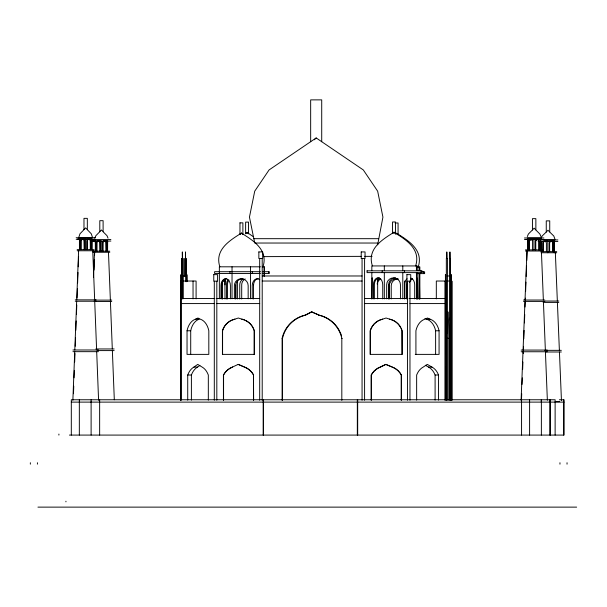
<?xml version="1.0" encoding="UTF-8"?>
<svg xmlns="http://www.w3.org/2000/svg" width="607" height="607" viewBox="0 0 607 607"><rect width="100%" height="100%" fill="white"/><g stroke="black" fill="none" stroke-linecap="round" stroke-linejoin="round"><path stroke-width="0.91" d="M71.307 435.082L71.307 399.763L555.124 399.763L555.124 435.082M79.335 435.082L79.335 399.763M91.907 249.652L91.907 239.158L79.441 239.158L79.441 249.652L79.555 239.166L79.616 240.82M79.661 249.652L79.661 239.158L77.575 239.257M80.784 249.652L80.784 240.82C80.716 238.695 84.191 238.695 84.123 240.82L84.123 249.652M81.05 249.652L81.11 240.387L82.332 239.219L83.994 239.651M83.978 229.469L83.978 218.353L87.325 218.353L87.325 229.666L85.633 227.875L83.978 229.666M84.502 249.652L84.274 239.993M85.458 249.652L85.458 239.158L80.663 239.257M86.847 249.652L86.847 240.82C86.809 238.68 90.344 238.68 90.306 240.82L90.306 249.652M87.233 249.652L87.287 240.387L88.47 239.219L90.079 239.651M90.564 249.652L90.344 239.993M91.111 435.082L91.111 402.115M95.36 251.184L95.314 240.956L93.182 241.055M96.642 251.184L96.642 242.58C96.581 240.501 99.996 240.501 99.935 242.58L99.935 251.184M96.9 251.184L96.961 242.163L98.167 241.025L99.814 241.442M99.647 435.082L99.647 399.763M99.798 231.517L99.798 220.682L103.107 220.682L103.107 231.715L101.437 229.962L99.798 231.715M100.314 251.184L100.087 241.776M101.263 251.184L101.263 240.956L96.521 241.055M102.636 251.184L102.636 242.58C102.613 240.493 106.081 240.493 106.05 242.58L106.05 251.184M103.015 251.184L103.076 242.163L104.237 241.025L105.83 241.442M106.316 251.184L106.096 241.776M107.477 251.184L107.424 240.956L105.937 241.055M180.484 400.225L180.484 281.178L181.569 281.178L181.569 298.53L214.832 298.53M180.56 400.225L180.56 281.178M180.962 281.178L180.962 274.637L181.076 281.178M181.485 400.218L181.485 281.178M181.865 258.476L181.865 299.107L181.941 258.476L182.95 258.476L182.95 298.879M182.343 258.476L182.343 251.928L182.464 258.476M182.874 298.53L182.874 258.476M184.998 258.476L184.998 276.428L185.074 258.476L186.083 258.476L186.083 281.762M185.476 258.476L185.476 251.928L185.59 258.476M186 281.026L186 258.476M186.873 281.178L186.873 274.637L186.986 281.178M187.039 330.769L187.039 354.382L208.816 354.382L208.816 330.769A16.541 11.336 -90 0 0 200.348 319.191L197.928 318.015L195.507 319.191A16.541 11.336 -90 0 0 187.039 330.769L190.712 330.769A16.541 11.336 -90 0 1 199.187 319.191L195.507 319.191M187.722 400.127L187.722 375.02A17.034 11.67 -90 0 1 193.906 367.083L197.73 364.382L202.139 367.083A17.034 11.67 -90 0 1 208.322 375.02L208.322 400.127M190.712 354.382L190.712 330.769M191.395 400.127L191.395 375.02A17.034 11.67 -90 0 1 197.578 367.083L199.878 365.467M193.041 298.879L193.041 281.026M196.091 298.879L196.091 281.026L182.95 281.026M214.301 400.225L214.301 281.178M216.82 400.225L216.82 281.178M219.362 298.803L219.362 266.807L260.395 266.807M220.971 298.803L220.971 285.631A6.889 4.719 -90 0 1 225.698 278.734A6.889 4.719 -90 0 1 230.417 285.631L230.417 298.803M221.638 298.803L221.638 285.631A6.889 5.023 90 0 1 226.661 278.734M244.545 319.972A16.541 16.533 -90 0 0 241.996 319.191L238.308 318.015L234.788 319.191A16.541 16.533 -90 0 0 222.428 330.769L222.428 354.382L254.348 354.382L254.348 330.769A16.541 16.533 -90 0 0 245.357 320.321M222.412 299.13L222.382 281.178L225.675 281.178M222.579 354.382L222.579 330.769A16.541 16.533 -90 0 1 234.939 319.191L234.788 319.191M223.422 400.127L223.422 375.02A17.034 17.026 -90 0 1 232.443 367.083L238.179 364.382L244.613 367.083A17.034 17.026 -90 0 1 253.256 374.352M223.573 400.127L223.573 375.02A17.034 17.026 -90 0 1 232.602 367.083L232.443 367.083M225.007 299.001L224.909 279.235M226.494 299.001L226.494 284.88A6.889 4.659 -90 0 1 227.86 280.009M227.45 299.001L227.45 284.88A6.889 5.084 90 0 1 228.938 280.009M229.947 273.491L229.947 271.701M232.033 298.803L232.033 266.807M234.385 298.803L234.385 285.631A6.889 6.889 0 0 1 241.275 278.742A6.889 6.889 0 0 1 248.164 285.631L248.157 298.803M235.751 298.803L235.751 285.631A6.889 6.889 0 0 1 242.633 278.742M237.398 299.001L237.398 281.117M239.75 299.001L239.75 284.88A6.889 6.882 -90 0 1 243.195 278.917M241.7 299.001L241.7 284.88A6.889 6.882 -90 0 1 245.145 278.917M250.516 298.803L250.516 266.807M252.231 298.803L252.231 285.631A6.889 5.023 90 0 1 259.758 279.66M252.315 273.491L252.315 271.701M253.483 400.127L253.483 375.02A17.034 17.026 -90 0 0 244.454 367.083L238.179 364.382M253.521 299.001L253.521 284.88M253.635 400.127L253.483 375.02M254.196 354.382L254.196 330.769A16.541 16.533 -90 0 0 241.836 319.191L241.996 319.191M259.69 400.225L259.69 258.476M262.209 400.225L262.209 258.476M263.165 435.082L263.165 399.763M263.529 435.082L263.529 399.763M263.984 276.215L263.984 266.807M264.546 276.215L264.546 266.807L262.186 266.807M268.613 273.491L268.613 271.701M282.111 400.362L282.111 338.357A30.593 30.585 -90 0 1 305.131 315.162L311.535 311.854L319.199 315.162L311.535 311.854M282.505 400.362L282.505 338.357A30.593 30.585 -90 0 1 305.526 315.162L311.937 311.854M310.663 141.719L310.663 99.874L321.718 99.874L321.718 141.719M341.817 400.362L341.817 338.357A30.593 30.585 -90 0 0 318.796 315.162M357.326 435.082L357.326 399.763M357.682 435.082L357.682 399.763M362.06 400.225L362.06 258.476M364.587 400.225L364.587 258.476M400.772 327.484A16.541 16.533 -90 0 0 389.755 319.191L386.075 318.015L382.547 319.191A16.541 16.533 -90 0 0 370.187 330.769L370.187 354.382L402.115 354.382L402.115 330.769A16.541 16.533 -90 0 0 401.174 328.273M370.338 354.382L370.338 330.769A16.541 16.533 -90 0 1 382.698 319.191L382.547 319.191M371.188 400.127L371.188 375.02A17.034 17.026 -90 0 1 380.21 367.083L385.786 364.382L392.372 367.083A17.034 17.026 -90 0 1 401.394 375.02L401.394 400.127M371.34 400.127L371.34 375.02A17.034 17.026 -90 0 1 380.361 367.083L385.946 364.382M371.833 298.872L371.833 272.52M371.833 270.639L371.833 265.934L417.244 265.934L417.244 270.639M371.932 298.872L372.235 277.862L372.387 278.788M373.419 298.872L373.419 284.759A6.889 4.659 -90 0 1 378.078 277.862A6.889 4.659 -90 0 1 382.736 284.759L382.736 298.872M374.375 298.872L374.375 284.759A6.889 5.084 90 0 1 379.458 277.862M377.66 298.856L377.66 278.082M382.182 272.619L382.182 270.828M384.322 298.872L384.322 272.52M384.322 270.639L384.322 265.934M386.674 298.872L386.674 284.759A6.889 6.882 -90 0 1 393.564 277.862A6.889 6.882 -90 0 1 400.445 284.759L400.445 298.872M388.624 298.872L388.624 284.759A6.889 6.882 -90 0 1 395.506 277.862M388.882 298.932L388.882 284.812M389.284 298.932L389.284 285.753A6.889 6.882 -90 0 1 397.949 279.099M391.234 298.932L391.234 285.753A6.889 6.882 -90 0 1 398.116 278.863M395.461 233.725L395.461 221.98L392.547 221.98L392.547 233.27L394.004 232.253C406.212 239.841 421.046 249.082 415.628 265.934M401.242 400.127L401.242 375.02A17.034 17.026 -90 0 0 392.221 367.083L385.786 364.382M389.755 319.191L389.603 319.191A16.541 16.533 -90 0 1 401.955 330.769L402.115 354.382M402.798 298.872L402.798 272.52M402.798 270.639L402.798 265.934M404.535 298.872L404.535 284.759A6.889 5.084 90 0 1 407.077 278.788M404.535 272.619L404.535 270.828M404.748 298.872L404.748 280.988M406.341 298.872L406.341 284.759A6.889 4.659 -90 0 1 406.963 281.307M407.145 298.932L407.145 285.753A6.889 5.084 90 0 1 407.32 283.97M407.449 400.225L407.449 281.178M409.968 400.225L409.968 281.178M415.916 354.382L415.916 330.769A16.541 12.049 90 0 1 424.923 319.191L427.495 318.015L430.067 319.191A16.541 12.049 90 0 1 439.073 330.769L439.073 354.382L415.241 354.382M416.432 298.872L416.432 272.52M416.432 270.639L416.432 265.934M416.539 298.872L416.834 277.862L417.138 298.872M416.645 400.127L416.645 375.02A17.034 12.406 90 0 1 423.216 367.083L427.29 364.382L431.979 367.083A17.034 12.406 90 0 1 438.55 375.02L438.55 400.127M417.244 298.872L417.244 272.52M419.042 298.932L419.042 273.522M419.042 270.692L419.042 266.928M419.141 298.932L419.445 278.863L419.748 298.932M419.847 298.932L419.847 273.522M419.847 270.692L419.847 266.928L416.311 266.928M421.03 272.619L421.03 270.828M423.64 273.613L423.64 271.83M435.098 400.127L435.098 375.02A17.034 12.406 90 0 0 428.519 367.083L425.393 365.285M435.621 354.382L435.621 330.769A16.541 12.049 90 0 0 426.615 319.191L424.9 318.409M436.319 298.879L436.319 281.026L446.706 281.026M444.939 400.218L444.939 281.178L446.024 281.178M445.424 281.178L445.424 274.637L445.546 281.178M446.024 400.225L445.948 281.178M446.137 400.127L446.137 375.02A17.034 0.524 -90 0 0 445.857 367.083M446.16 354.382L446.16 330.769A16.541 0.508 -90 0 0 445.879 320.321M446.327 400.218L446.327 258.476L447.412 258.476L447.412 400.225M446.805 258.476L446.805 251.928L446.919 258.476M448.831 400.362L448.831 338.357A30.593 0.933 -90 0 0 448.133 315.162L447.905 311.854L447.716 315.162A30.593 0.933 90 0 0 447.056 333.653M449.453 400.218L449.453 258.476L450.538 258.476L450.538 400.225L450.462 258.476M449.931 258.476L449.931 251.928L450.045 258.476M450.652 400.127L450.652 375.02A17.034 0.524 90 0 0 450.371 367.083L450.174 364.382L450.06 366.188M450.675 354.382L450.675 330.769A16.541 0.508 -90 0 0 450.295 319.191L450.189 318.015L450.075 319.191M450.819 400.218L450.819 281.178L451.904 281.178L451.904 400.225M450.895 400.218L450.895 281.178M451.304 281.178L451.304 274.637L451.418 281.178M451.828 400.225L451.828 281.178M521.565 435.082L521.565 399.763M527.855 249.894L527.809 239.416M528.029 239.416L528.029 249.894L527.931 239.484L527.855 241.078M529.175 249.894L529.175 241.078L530.442 239.484M529.448 249.894L529.448 241.078L530.753 239.484M529.6 435.082L529.6 399.763M532.438 229.742L532.438 218.649L535.86 218.649L535.86 229.947L534.13 228.156L532.438 229.947M532.582 249.894L532.582 241.078L531.322 239.484M533.955 249.894L533.955 239.416M535.374 249.894L535.374 241.078L536.679 239.484M535.769 249.894L535.769 241.078L537.028 239.484M538.902 249.894L538.902 241.078L537.597 239.484M539.168 249.894L539.115 240.645L537.908 239.484L535.336 239.499M540.367 249.894L540.321 239.416M540.541 239.416L540.541 249.894L540.45 239.484L540.367 241.078M541.368 435.082L541.368 399.763M541.558 241.336L541.558 252.755M541.725 250.79L541.664 241.343L541.603 242.967M542.946 251.662L542.946 242.967C542.924 240.865 546.429 240.865 546.406 242.967L546.406 251.662M543.219 251.662L543.28 242.55L544.115 241.563L545.905 241.563M546.254 231.806L546.254 220.872L549.737 220.872L549.737 232.003L547.977 230.243L546.254 232.003M549.236 251.662L549.236 242.967C549.244 240.858 552.81 240.858 552.825 242.967L552.825 251.662M549.639 251.662L549.639 242.967C549.616 240.865 553.121 240.865 553.098 242.967L553.098 251.662M549.904 435.082L549.904 399.763M550.268 435.082L550.268 399.763M554.434 242.967L554.373 241.343L554.434 251.662L554.267 241.336L554.267 252.755M563.66 435.082L563.66 399.763M559.396 399.763L564.024 399.763L564.024 435.082L69.418 435.082M95.36 242.58L95.42 240.964L95.527 251.184L95.527 240.956L93.47 241.055M107.477 242.58L107.53 240.964L107.591 242.58M225.007 284.88L225.159 278.917M73.485 393.708L73.758 386.234M74.077 377.827L74.35 370.353M74.669 361.939L74.98 353.532M75.253 346.24L75.564 337.796M75.845 330.299L76.194 320.921M76.436 314.358L76.785 304.98M77.051 297.976L77.4 288.537M77.613 282.87L77.999 272.482M78.212 266.814L78.591 256.435M94.009 270.1L94.396 259.781M94.578 255.084L94.684 252.269M72.87 400.248L74.737 351.665M74.798 349.989L76.672 301.231M76.725 299.866L78.606 250.767M93.501 277.604L94.48 252.269M521.094 400.248L522.999 351.749M523.067 350.072L524.972 301.391M525.025 300.033L526.952 251.01M521.466 400.248L521.716 393.723M522.073 384.39L522.323 377.865M522.642 369.466L522.923 362.007M523.249 353.615L523.522 346.324M523.811 338.835L524.129 330.413M524.418 322.924L524.736 314.502M525.025 307.013L525.237 301.391M525.29 300.033L525.359 298.143M525.609 291.542L525.973 282.118M526.186 276.458L526.58 266.094M526.8 260.433L527.157 251.01M78.88 237.056L80.01 233.756L83.819 229.848M262.99 266.807C268.393 249.978 253.62 240.721 241.419 233.126C229.226 240.721 214.453 249.978 219.848 266.807M418.238 266.928C423.648 250.076 408.815 240.842 396.614 233.247L395.643 234.234M377.66 244.811L382.926 217.109L377.66 191.182L363.32 169.952L316.194 137.948L269.06 169.952L254.72 191.182L249.454 217.109L254.545 242.163M94.836 238.156L95.868 235.691L99.639 231.889M527.316 236.548L528.386 234.021L532.278 230.121M541.057 238.513L542.142 236.024L546.095 232.185M252.99 236.48L247.079 232.382L245.623 233.854L245.623 222.109L248.536 222.109L248.536 233.854L247.079 232.382L245.623 233.399M393.033 233.232L394.004 232.253L395.461 233.27M314.35 139.769L316.194 137.948M239.962 234.143L241.419 233.126L242.883 234.143M90.185 239.257L91.695 239.158L91.695 249.652L91.801 239.166L91.862 240.82M552.696 241.434L554.267 241.336M77.286 239.257L79.441 239.158M525.905 239.515L527.324 239.446M525.609 239.515L527.073 239.446M540.336 241.404L541.778 241.336M97.021 241.055L99.821 240.994M529.054 239.515L531.982 239.469M542.825 241.434L547.795 241.336L547.795 252.755M87.666 239.226L91.907 239.158M103.44 241.025L107.644 240.956L107.591 251.184M549.206 241.419L554.487 241.336M395.157 222.981L398.071 222.981L398.071 234.719L396.614 233.247L398.071 234.264M76.156 237.724L95.193 237.724M78.887 237.823L92.378 237.823M524.448 237.99L543.902 237.99M527.233 238.088L541.027 238.088M253.832 238.68L378.548 238.68M76.156 239.257L95.193 239.257M524.448 239.515L543.902 239.515M92.059 239.568L110.891 239.568M540.192 239.932L557.894 239.932M543.606 240.031L554.98 240.031M92.059 241.055L110.891 241.055M538.143 241.434L539.615 241.434M540.192 241.434L557.894 241.434M254.72 243.035L377.66 243.035M77.135 249.652L94.1 249.652M525.45 249.894L542.779 249.894M77.135 250.767L94.1 250.767M525.45 251.01L542.779 251.01M93.03 251.184L109.806 251.184M540.981 251.662L556.756 251.662M93.03 252.269L109.806 252.269M540.981 252.755L556.756 252.755M361.044 256.366L263.347 256.624M364.724 256.366L372.083 256.366M260.464 271.701L214.612 271.701L214.612 273.491L260.464 273.491M262.27 271.701L269.296 271.701L269.296 273.491L262.27 273.491M421.782 271.83L424.619 271.83L424.619 273.613L416.311 273.613M447.162 275.98L449.453 275.98M182.95 275.98L186 275.98M262.239 275.98L362.091 275.98M262.239 281.026L362.091 281.026M447.162 281.026L449.453 281.026M186.379 281.178L187.464 281.178M216.714 298.53L259.72 298.53M364.617 298.53L407.494 298.53M409.004 298.53L444.939 298.53M75.238 299.866L96.065 299.866M94.206 300.116L111.756 300.116M523.515 300.033L544.79 300.033M544.987 301.042L558.804 301.042M75.238 301.231L96.065 301.231M523.515 301.391L544.79 301.391M94.206 301.451L111.756 301.451M543.106 302.392L558.804 302.392M181.485 303.576L214.332 303.576M216.851 303.576L259.72 303.576M364.617 303.576L407.479 303.576M410.013 303.576L444.939 303.576M305.131 315.162L305.526 315.162M426.615 319.191L430.067 319.191M435.621 330.769L439.073 330.769M282.111 338.357L282.505 338.357M341.817 338.357L342.219 338.357M446.972 338.357L448.831 338.357M95.83 348.964L114.162 348.964M72.931 349.989L98.501 349.989M521.155 350.072L547.279 350.072M544.836 350.338L561.331 350.338M97.59 350.596L114.162 350.596M72.931 351.665L98.501 351.665M521.155 351.749L547.279 351.749M545.776 351.992L561.331 351.992M193.906 367.083L197.578 367.083M428.519 367.083L431.979 367.083M187.722 375.02L191.395 375.02M435.098 375.02L438.55 375.02M555.268 401.614L559.487 401.614M71.307 402.115L550.268 402.115M550.519 402.115L564.024 402.115M37.945 507.126L576.65 507.126M531.671 239.484L532.741 240.251M247.079 232.382L248.536 233.399M549.859 232.185L553.812 236.024L554.988 239.272M535.981 230.121L539.873 234.021L540.943 236.548M103.228 231.889L106.999 235.691L108.031 238.156M87.446 229.848L91.255 233.756L92.385 237.056M394.975 233.232L394.004 232.253C381.795 239.841 366.969 249.082 372.379 265.934M555.359 252.755L557.347 301.042M557.401 302.392L559.381 350.338M559.449 351.992L561.452 400.673M541.398 251.01L543.356 300.033M543.409 301.391L545.359 350.072M545.42 351.749L547.362 400.248M108.471 252.269L110.368 300.116M110.421 301.451L112.303 348.964M112.363 350.596L114.313 399.763M92.75 250.767L94.662 299.866M94.715 301.231L96.619 349.989M96.688 351.665L98.584 400.248M567.037 462.731L567.037 464.158M559.957 462.731L559.957 464.158M541.315 399.763L541.315 402.115M417.305 298.932L417.305 285.753A6.889 5.084 90 0 0 416.622 282.308M414.695 298.872L414.695 284.759A6.889 5.084 90 0 0 410.931 278.097M235.804 284.88L235.804 299.001M91.111 399.763L91.058 402.115M65.935 501.223L65.935 501.852M58.902 434.066L58.902 435.082M37.429 462.731L37.429 464.158M30.35 462.731L30.35 464.158M320.026 315.367A30.593 30.585 -90 0 1 339.601 331.081M339.981 331.847A30.593 30.585 -90 0 1 341.551 335.861M410.909 279.099A6.889 5.084 90 0 1 412.221 278.863M377.395 280.882A6.889 4.659 -90 0 1 380.688 278.863M253.491 285.631A6.889 4.719 -90 0 1 258.21 278.734M377.152 283.97A6.889 5.084 90 0 1 380.748 279.099M409.566 282.308A6.889 4.659 -90 0 1 410.309 280.882M411.273 279.789A6.889 4.659 -90 0 1 412.396 279.099M213.763 274.637L213.763 281.178L217.594 281.178L217.594 274.637L213.763 274.637M239.962 222.852L239.962 234.598L241.419 233.126L242.883 234.598L242.883 222.852L239.962 222.852M258.848 251.928L258.848 258.476L262.679 258.476L262.679 251.928L258.848 251.928M361.218 251.928L361.218 258.476L365.05 258.476L365.05 251.928L361.218 251.928M367.06 270.828L367.06 272.619L422.009 272.619L422.009 270.828L367.06 270.828M406.91 274.637L406.91 281.178L410.742 281.178L410.742 274.637L406.91 274.637"/></g></svg>
